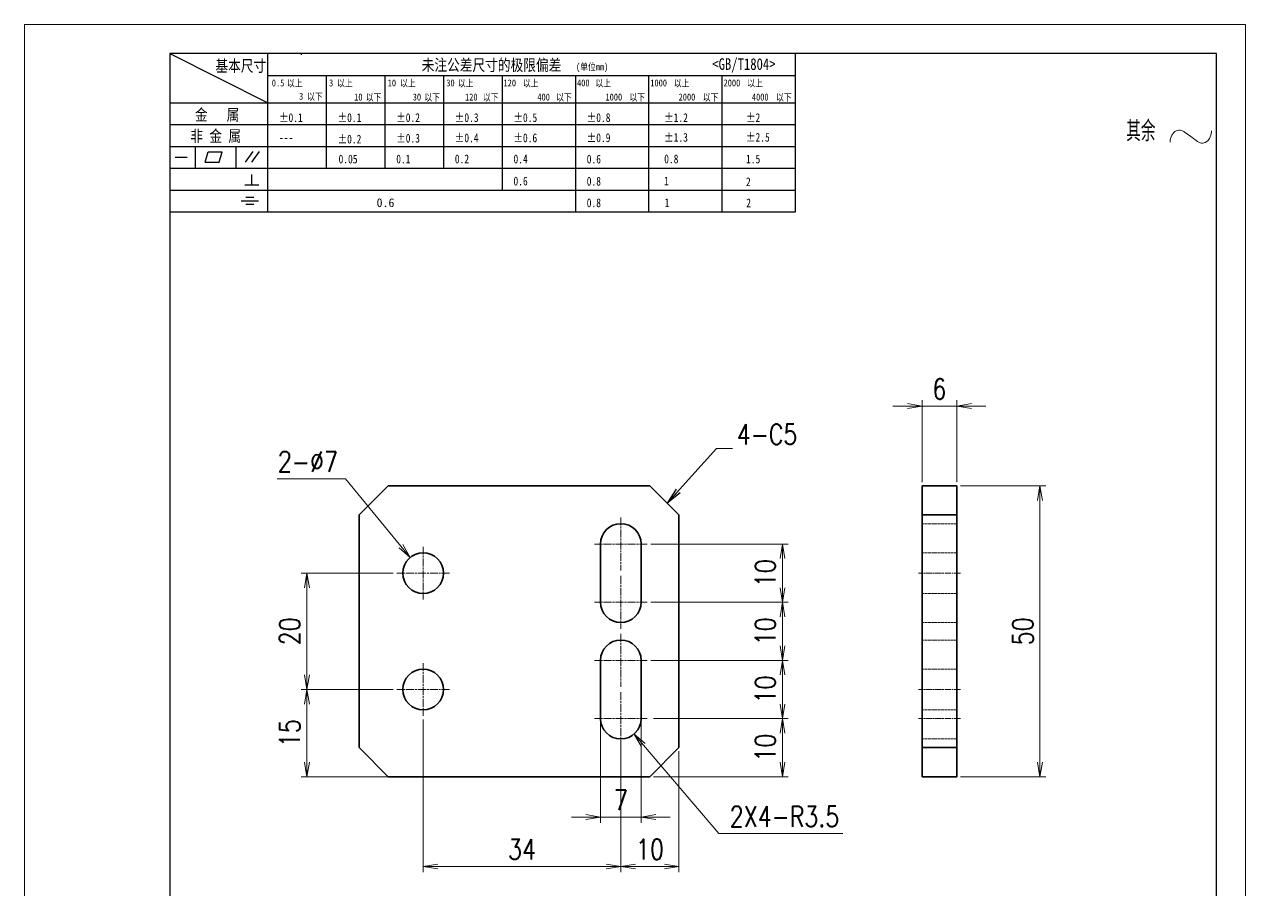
# Model space of a CAD drawing. Header units: inches. Extents: x 269 to 10986, y 1043 to 4337.
# Drawn here: x 6225.3 to 6435.3, y 2550.8 to 2699.5 of the extents above; entities that cross this region are included whole.
import ezdxf

# ---------------------------------------------------------------- set-up
doc = ezdxf.new("R2010")
doc.units = ezdxf.units.IN
doc.header["$MEASUREMENT"] = 0
for name, pattern in [('AM_ISO02W050x2', [3.75, 3, -0.75]), ('AM_ISO08W050x2', [9, 6, -0.75, 1.5, -0.75]), ('DOT2', [0.125, 0, -0.125])]:
    doc.linetypes.add(name, pattern=pattern)
for name, color, linetype, lineweight in [('中心线', 2, 'AM_ISO08W050x2', 18), ('图框', 7, 'Continuous', 18), ('标注线', 3, 'Continuous', 18), ('粗实线', 7, 'Continuous', 35), ('虚线', 1, 'AM_ISO02W050x2', 18)]:
    doc.layers.add(name, color=color, linetype=linetype, lineweight=lineweight)
doc.layers.add('图\\M+19E79\\M+195B6\\M+18E9A', color=7, linetype='Continuous')
doc.layers.add('打印-禁用', color=7, linetype='Continuous', lineweight=15, plot=False)
doc.styles.add('DIM', font='romans.shx', dxfattribs={"width": 0.8, "bigfont": 'bigfont.shx'})
doc.styles.add('国标', font='simfang.ttf', dxfattribs={"width": 0.8})
doc.styles.add('机械长仿宋', font='gbenor.shx', dxfattribs={"height": 1, "bigfont": 'gbcbig.shx'})
doc.dimstyles.new('XR 1-1', dxfattribs={"dimtxt": 3.5, "dimasz": 2.5, "dimexe": 1, "dimexo": 0.625, "dimgap": 1.2, "dimtad": 1, "dimtoh": 1, "dimdsep": 46, "dimtxsty": 'DIM', "dimblk": 'OPEN', "dimcen": 0, "dimclrd": 8, "dimclre": 8, "dimclrt": 2, "dimazin": 2, "dimtfac": 0.5, "dimtmove": 0, "dimatfit": 3, "dimldrblk": 'OPEN', "dimfxl": 0, "dimtolj": 2, "dimlwd": 18, "dimlwe": 18, "dimarcsym": 0})
doc.dimstyles.new('XR 1-1$0', dxfattribs={"dimtxt": 3.5, "dimasz": 2.5, "dimexe": 1, "dimexo": 0.625, "dimgap": 1.2, "dimtad": 1, "dimzin": 9, "dimdsep": 46, "dimtxsty": 'DIM', "dimblk": 'OPEN', "dimcen": 0, "dimclrd": 8, "dimclre": 8, "dimclrt": 2, "dimazin": 2, "dimtfac": 0.5, "dimtmove": 0, "dimatfit": 3, "dimldrblk": 'OPEN', "dimfxl": 0, "dimtolj": 2, "dimlwd": 18, "dimlwe": 18, "dimarcsym": 0})
doc.dimstyles.new('XR 1-1$3', dxfattribs={"dimtxt": 3.5, "dimasz": 2.5, "dimexe": 1, "dimexo": 0.625, "dimgap": 1.2, "dimtad": 1, "dimtoh": 1, "dimdsep": 46, "dimtxsty": 'DIM', "dimblk": 'OPEN', "dimcen": 0, "dimclrd": 8, "dimclre": 8, "dimclrt": 2, "dimazin": 2, "dimtfac": 0.5, "dimtofl": 0, "dimtmove": 0, "dimatfit": 3, "dimldrblk": 'OPEN', "dimfxl": 0, "dimtolj": 2, "dimlwd": 18, "dimlwe": 18, "dimarcsym": 0})
doc.dimstyles.new('XR 1-1$4', dxfattribs={"dimtxt": 3.5, "dimasz": 2.5, "dimexe": 1, "dimexo": 0.625, "dimgap": 1.2, "dimtad": 1, "dimtoh": 1, "dimdsep": 46, "dimtxsty": 'DIM', "dimblk": 'OPEN', "dimcen": 0, "dimclrd": 8, "dimclre": 8, "dimclrt": 2, "dimazin": 2, "dimtfac": 0.5, "dimtofl": 0, "dimtmove": 0, "dimatfit": 3, "dimldrblk": 'OPEN', "dimfxl": 0, "dimtolj": 2, "dimlwd": 18, "dimlwe": 18, "dimarcsym": 0})

# ---------------------------------------------------------------- blocks, each defined once
blk = doc.blocks.new('GZDEH零件A4图框V01版')
at = {"layer": '图\\M+19E79\\M+195B6\\M+18E9A', "linetype": 'Continuous'}
for p, q in [((25, 292), (25, 13.5)), ((205, 292), (25, 292)), ((205, 13.5), (205, 292))]:
    blk.add_line(p, q, dxfattribs=at)
at = {"layer": '图\\M+19E79\\M+195B6\\M+18E9A', "color": 9}
for p, q in [((25, 292), (41.88, 283.54)), ((41.88, 264.79), (41.88, 292)), ((47.66, 291.75), (47.66, 292)), ((132.6, 264.79), (132.6, 292)), ((41.88, 288.22), (132.6, 288.22)), ((51.96, 272.29), (51.96, 288.22)), ((62.04, 272.29), (62.04, 288.22)), ((72.12, 272.29), (72.12, 288.22)), ((82.2, 268.54), (82.2, 288.22)), ((94.8, 264.79), (94.8, 288.22)), ((107.4, 264.79), (107.4, 288.22)), ((120, 264.79), (120, 288.22)), ((25, 283.54), (132.6, 283.54)), ((25, 279.79), (132.6, 279.79)), ((25, 276.04), (132.6, 276.04)), ((29.43, 272.34), (29.43, 276.04)), ((36.42, 272.34), (36.42, 276.04)), ((38.03, 273.3), (39.36, 275.16)), ((39.11, 273.3), (40.45, 275.16)), ((25.94, 274.19), (28, 274.19)), ((31.1, 273.3), (31.58, 275.09)), ((31.1, 273.3), (33.51, 273.3)), ((31.58, 275.09), (33.99, 275.09)), ((33.51, 273.3), (33.99, 275.09)), ((25, 272.29), (132.6, 272.29)), ((39.09, 269.41), (39.09, 271.18)), ((37.93, 269.41), (40.32, 269.41)), ((25, 268.54), (132.6, 268.54)), ((38.08, 267.29), (39.43, 267.29)), ((25, 264.79), (132.6, 264.79)), ((37.3, 266.69), (40.28, 266.69)), ((38.08, 266.09), (39.44, 266.09))]:
    blk.add_line(p, q, dxfattribs=at)
at = {"layer": '打印-禁用', "linetype": 'Continuous'}
for p, q in [((0, 297), (0, 0)), ((210, 297), (0, 297)), ((210, 297), (210, 0))]:
    blk.add_line(p, q, dxfattribs=at)
at = {"layer": '图\\M+19E79\\M+195B6\\M+18E9A', "color": 9, "style": '国标', "width": 0.8}
for s, height, p in [('基本尺寸', 2, (32.84, 288.88)), ('未注公差尺寸的极限偏差', 2, (68.32, 289.02)), ('<GB/T1804>', 2, (118.29, 289.19)), ('30', 1.2, (72.55, 286.35)), ('金   属', 2, (29.33, 280.48)), ('±0.1', 1.5, (43.78, 280.23)), ('±0.1', 1.5, (53.86, 280.23)), ('±0.2', 1.5, (63.94, 280.23)), ('±0.3', 1.5, (74.02, 280.23)), ('±0.5', 1.5, (84.1, 280.23)), ('±0.8', 1.5, (96.7, 280.23)), ('±1.2', 1.5, (110.02, 280.23)), ('±2', 1.5, (124.09, 280.23)), ('非 金 属', 2, (28.53, 276.82)), ('---', 1.5, (43.78, 276.81)), ('±0.2', 1.5, (53.86, 276.54)), ('±0.3', 1.5, (63.94, 276.69)), ('±0.4', 1.5, (74.02, 276.75)), ('±0.6', 1.5, (84.1, 276.75)), ('±0.9', 1.5, (96.7, 276.78)), ('±1.3', 1.5, (110.02, 276.84)), ('±2.5', 1.5, (124.09, 276.85)), ('0.1', 1.5, (63.94, 273.12)), ('0.2', 1.5, (74.02, 273.13)), ('0.4', 1.5, (84.1, 273.13)), ('0.6', 1.5, (96.7, 273.11)), ('0.8', 1.5, (110.02, 273.13)), ('1.5', 1.5, (124.09, 273.12)), ('0.6', 1.5, (84.1, 269.33)), ('0.8', 1.5, (96.7, 269.3)), ('1', 1.5, (110.02, 269.34)), ('2', 1.5, (124.09, 269.2)), ('0.8', 1.5, (96.7, 265.59)), ('1', 1.5, (110.1, 265.6)), ('2', 1.5, (124.13, 265.57))]:
    blk.add_text(s, height=height, dxfattribs=at).set_placement(p)
at = {"layer": '图\\M+19E79\\M+195B6\\M+18E9A', "color": 9, "lineweight": 15, "style": '国标', "width": 0.8}
for s, p in [('0.5', (42.54, 286.35)), ('以上', (45.15, 286.3)), ('3', (52.39, 286.35)), ('以上', (53.76, 286.3)), ('10', (62.47, 286.35)), ('以上', (64.6, 286.3)), ('以上', (74.53, 286.3)), ('120', (82.39, 286.35)), ('以上', (85.72, 286.3)), ('400', (95.03, 286.35)), ('以上', (98.19, 286.3)), ('1000', (107.63, 286.35)), ('以上', (111.67, 286.3)), ('2000', (120.23, 286.35)), ('以上', (124.31, 286.3)), ('3', (47.24, 284.06)), ('以下', (48.61, 284.01)), ('10', (56.7, 283.92)), ('以下', (58.69, 283.87)), ('30', (66.78, 283.92)), ('以下', (68.77, 283.87)), ('120', (75.77, 283.92)), ('以下', (78.85, 283.87)), ('400', (88.21, 283.92)), ('以下', (91.45, 283.87)), ('1000', (99.92, 283.92)), ('以下', (104.05, 283.87)), ('2000', (112.5, 283.92)), ('以下', (116.65, 283.87)), ('4000', (125.1, 283.92)), ('以下', (129.25, 283.87))]:
    blk.add_text(s, height=1.2, dxfattribs=at).set_placement(p)
at = {"layer": '图\\M+19E79\\M+195B6\\M+18E9A', "color": 9, "lineweight": 13, "style": '国标'}
blk.add_text('0.6', height=1.5, dxfattribs=at).set_placement((60.56, 265.61))
at = {"layer": '图\\M+19E79\\M+195B6\\M+18E9A', "color": 9, "lineweight": 15, "insert": (94.85, 290.31), "char_height": 1.2, "width": 8.7957, "attachment_point": 1, "style": '国标'}
blk.add_mtext('(单位mm)', dxfattribs=at)
at = {"layer": '图\\M+19E79\\M+195B6\\M+18E9A', "color": 9, "insert": (54.02, 273.09), "char_height": 1.5, "width": 5.1982, "attachment_point": 7, "style": '国标'}
blk.add_mtext('0.05', dxfattribs=at)
blk = doc.blocks.new('DEH A4')
at = {"layer": '图框'}
blk.add_blockref('GZDEH零件A4图框V01版', (0, 0), dxfattribs=at)
blk = doc.blocks.new('其余不去材料')
at = {"layer": '标注线', "color": 2, "lineweight": 13}
for points in [[(0, 0.17), (0.01, 0.48), (0.07, 0.79), (0.16, 1.09), (0.28, 1.36), (0.44, 1.6), (0.62, 1.8), (0.82, 1.97), (1.04, 2.09), (1.26, 2.17), (1.49, 2.21), (1.72, 2.21), (1.94, 2.17), (2.37, 1.97), (2.41, 1.95)], [(2.41, 1.95), (3.55, 1.11), (4.7, 0.27)], [(4.7, 0.27), (4.91, 0.14), (5.14, 0.05), (5.37, 0), (5.6, 0), (5.82, 0.04), (6.04, 0.11), (6.45, 0.38), (6.79, 0.8), (7.02, 1.34), (7.11, 1.95), (7.11, 2.09)]]:
    blk.add_lwpolyline(points, dxfattribs=at)
at = {"layer": '标注线', "color": 7, "linetype": 'DOT2', "style": '机械长仿宋'}
blk.add_text('其余', height=3.5, dxfattribs=at).set_placement((-7.56, 0.3))
blk = doc.blocks.new('_Open')
at = {"color": 0, "linetype": 'ByBlock', "lineweight": -2}
for p, q in [((-1, 0.167), (0, 0)), ((-1, -0.167), (0, 0)), ((0, 0), (-1, 0))]:
    blk.add_line(p, q, dxfattribs=at)
blk = doc.blocks.new('*D433')
at = {"layer": 'Defpoints', "color": 0, "transparency": 16777216}
for p in [(6385.69, 2633.87), (6379.69, 2620.15), (6385.69, 2620.15)]:
    blk.add_point(p, dxfattribs=at)
at = {"layer": '标注线', "color": 8, "lineweight": 18, "transparency": 16777216}
for p, q in [((6377.19, 2633.87), (6374.69, 2633.87)), ((6379.69, 2620.78), (6379.69, 2634.87)), ((6379.69, 2633.87), (6385.69, 2633.87)), ((6385.69, 2620.78), (6385.69, 2634.87)), ((6388.19, 2633.87), (6390.69, 2633.87))]:
    blk.add_line(p, q, dxfattribs=at)
at = {"layer": '标注线', "color": 8, "lineweight": 18, "transparency": 16777216, "xscale": 2.5, "yscale": 2.5, "zscale": 2.5}
blk.add_blockref('_Open', (6379.69, 2633.87), dxfattribs=at)
at = {"layer": '标注线', "color": 8, "lineweight": 18, "transparency": 16777216, "xscale": 2.5, "yscale": 2.5, "zscale": 2.5, "rotation": 180}
blk.add_blockref('_Open', (6385.69, 2633.87), dxfattribs=at)
at = {"layer": '标注线', "color": 2, "transparency": 16777216, "insert": (6382.69, 2636.82), "char_height": 3.5, "attachment_point": 5, "style": 'DIM'}
blk.add_mtext('\\A2;6', dxfattribs=at)
blk = doc.blocks.new('*D434')
at = {"layer": 'Defpoints', "color": 0, "transparency": 16777216}
for p in [(6385.69, 2620.15), (6385.69, 2570.15), (6399.98, 2570.15)]:
    blk.add_point(p, dxfattribs=at)
at = {"layer": '标注线', "color": 8, "lineweight": 18, "transparency": 16777216}
for p, q in [((6386.32, 2620.15), (6400.98, 2620.15)), ((6399.98, 2617.65), (6399.98, 2572.65)), ((6386.32, 2570.15), (6400.98, 2570.15))]:
    blk.add_line(p, q, dxfattribs=at)
at = {"layer": '标注线', "color": 8, "lineweight": 18, "transparency": 16777216, "xscale": 2.5, "yscale": 2.5, "zscale": 2.5}
for p, rotation in [((6399.98, 2620.15), 90), ((6399.98, 2570.15), 270)]:
    blk.add_blockref('_Open', p, dxfattribs=dict(at, rotation=rotation))
at = {"layer": '标注线', "color": 2, "transparency": 16777216, "insert": (6397.03, 2595.15), "char_height": 3.5, "attachment_point": 5, "rotation": 90, "style": 'DIM'}
blk.add_mtext('\\A2;50', dxfattribs=at)
blk = doc.blocks.new('*D436')
at = {"layer": 'Defpoints', "color": 0, "transparency": 16777216}
for p in [(6273.92, 2585.15), (6289.35, 2585.15), (6289.65, 2570.15)]:
    blk.add_point(p, dxfattribs=at)
at = {"layer": '标注线', "color": 8, "lineweight": 18, "transparency": 16777216}
for p, q in [((6288.73, 2585.15), (6272.92, 2585.15)), ((6273.92, 2572.65), (6273.92, 2582.65)), ((6289.02, 2570.15), (6272.92, 2570.15))]:
    blk.add_line(p, q, dxfattribs=at)
at = {"layer": '标注线', "color": 8, "lineweight": 18, "transparency": 16777216, "xscale": 2.5, "yscale": 2.5, "zscale": 2.5}
for p, rotation in [((6273.92, 2585.15), 90), ((6273.92, 2570.15), 270)]:
    blk.add_blockref('_Open', p, dxfattribs=dict(at, rotation=rotation))
at = {"layer": '标注线', "color": 2, "transparency": 16777216, "insert": (6270.97, 2577.65), "char_height": 3.5, "attachment_point": 5, "rotation": 90, "style": 'DIM'}
blk.add_mtext('\\A2;15', dxfattribs=at)
blk = doc.blocks.new('*D437')
at = {"layer": 'Defpoints', "color": 0, "transparency": 16777216}
for p in [(6273.92, 2605.15), (6289.35, 2605.15), (6289.35, 2585.15)]:
    blk.add_point(p, dxfattribs=at)
at = {"layer": '标注线', "color": 8, "lineweight": 18, "transparency": 16777216}
for p, q in [((6288.73, 2605.15), (6272.92, 2605.15)), ((6273.92, 2587.65), (6273.92, 2602.65)), ((6288.73, 2585.15), (6272.92, 2585.15))]:
    blk.add_line(p, q, dxfattribs=at)
at = {"layer": '标注线', "color": 8, "lineweight": 18, "transparency": 16777216, "xscale": 2.5, "yscale": 2.5, "zscale": 2.5}
for p, rotation in [((6273.92, 2605.15), 90), ((6273.92, 2585.15), 270)]:
    blk.add_blockref('_Open', p, dxfattribs=dict(at, rotation=rotation))
at = {"layer": '标注线', "color": 2, "transparency": 16777216, "insert": (6270.97, 2595.15), "char_height": 3.5, "attachment_point": 5, "rotation": 90, "style": 'DIM'}
blk.add_mtext('\\A2;20', dxfattribs=at)
blk = doc.blocks.new('*D438')
at = {"layer": 'Defpoints', "color": 0, "transparency": 16777216}
for p in [(6332.9, 2580.15), (6355.7, 2580.15), (6332.9, 2570.15)]:
    blk.add_point(p, dxfattribs=at)
at = {"layer": '标注线', "color": 8, "lineweight": 18, "transparency": 16777216}
for p, q in [((6333.53, 2580.15), (6356.7, 2580.15)), ((6355.7, 2572.65), (6355.7, 2577.65)), ((6333.53, 2570.15), (6356.7, 2570.15))]:
    blk.add_line(p, q, dxfattribs=at)
at = {"layer": '标注线', "color": 8, "lineweight": 18, "transparency": 16777216, "xscale": 2.5, "yscale": 2.5, "zscale": 2.5}
for p, rotation in [((6355.7, 2580.15), 90), ((6355.7, 2570.15), 270)]:
    blk.add_blockref('_Open', p, dxfattribs=dict(at, rotation=rotation))
at = {"layer": '标注线', "color": 2, "transparency": 16777216, "insert": (6352.75, 2575.15), "char_height": 3.5, "attachment_point": 5, "rotation": 90, "style": 'DIM'}
blk.add_mtext('\\A2;10', dxfattribs=at)
blk = doc.blocks.new('*D439')
at = {"layer": 'Defpoints', "color": 0, "transparency": 16777216}
for p in [(6332.45, 2590.15), (6355.7, 2590.15), (6332.9, 2580.15)]:
    blk.add_point(p, dxfattribs=at)
at = {"layer": '标注线', "color": 8, "lineweight": 18, "transparency": 16777216}
for p, q in [((6333.08, 2590.15), (6356.7, 2590.15)), ((6355.7, 2582.65), (6355.7, 2587.65)), ((6333.53, 2580.15), (6356.7, 2580.15))]:
    blk.add_line(p, q, dxfattribs=at)
at = {"layer": '标注线', "color": 8, "lineweight": 18, "transparency": 16777216, "xscale": 2.5, "yscale": 2.5, "zscale": 2.5}
for p, rotation in [((6355.7, 2590.15), 90), ((6355.7, 2580.15), 270)]:
    blk.add_blockref('_Open', p, dxfattribs=dict(at, rotation=rotation))
at = {"layer": '标注线', "color": 2, "transparency": 16777216, "insert": (6352.75, 2585.15), "char_height": 3.5, "attachment_point": 5, "rotation": 90, "style": 'DIM'}
blk.add_mtext('\\A2;10', dxfattribs=at)
blk = doc.blocks.new('*D440')
at = {"layer": 'Defpoints', "color": 0, "transparency": 16777216}
for p in [(6332.45, 2600.15), (6355.7, 2600.15), (6332.45, 2590.15)]:
    blk.add_point(p, dxfattribs=at)
at = {"layer": '标注线', "color": 8, "lineweight": 18, "transparency": 16777216}
for p, q in [((6333.08, 2600.15), (6356.7, 2600.15)), ((6355.7, 2592.65), (6355.7, 2597.65)), ((6333.08, 2590.15), (6356.7, 2590.15))]:
    blk.add_line(p, q, dxfattribs=at)
at = {"layer": '标注线', "color": 8, "lineweight": 18, "transparency": 16777216, "xscale": 2.5, "yscale": 2.5, "zscale": 2.5}
for p, rotation in [((6355.7, 2600.15), 90), ((6355.7, 2590.15), 270)]:
    blk.add_blockref('_Open', p, dxfattribs=dict(at, rotation=rotation))
at = {"layer": '标注线', "color": 2, "transparency": 16777216, "insert": (6352.75, 2595.15), "char_height": 3.5, "attachment_point": 5, "rotation": 90, "style": 'DIM'}
blk.add_mtext('\\A2;10', dxfattribs=at)
blk = doc.blocks.new('*D441')
at = {"layer": 'Defpoints', "color": 0, "transparency": 16777216}
for p in [(6332.45, 2610.15), (6355.7, 2610.15), (6332.45, 2600.15)]:
    blk.add_point(p, dxfattribs=at)
at = {"layer": '标注线', "color": 8, "lineweight": 18, "transparency": 16777216}
for p, q in [((6333.08, 2610.15), (6356.7, 2610.15)), ((6355.7, 2602.65), (6355.7, 2607.65)), ((6333.08, 2600.15), (6356.7, 2600.15))]:
    blk.add_line(p, q, dxfattribs=at)
at = {"layer": '标注线', "color": 8, "lineweight": 18, "transparency": 16777216, "xscale": 2.5, "yscale": 2.5, "zscale": 2.5}
for p, rotation in [((6355.7, 2610.15), 90), ((6355.7, 2600.15), 270)]:
    blk.add_blockref('_Open', p, dxfattribs=dict(at, rotation=rotation))
at = {"layer": '标注线', "color": 2, "transparency": 16777216, "insert": (6352.75, 2605.15), "char_height": 3.5, "attachment_point": 5, "rotation": 90, "style": 'DIM'}
blk.add_mtext('\\A2;10', dxfattribs=at)
blk = doc.blocks.new('*D442')
at = {"layer": 'Defpoints', "color": 0, "transparency": 16777216}
for p in [(6327.9, 2576.65), (6337.9, 2575.15), (6327.9, 2554.73)]:
    blk.add_point(p, dxfattribs=at)
at = {"layer": '标注线', "color": 8, "lineweight": 18, "transparency": 16777216}
for p, q in [((6327.9, 2576.03), (6327.9, 2553.73)), ((6337.9, 2574.53), (6337.9, 2553.73)), ((6335.4, 2554.73), (6330.4, 2554.73))]:
    blk.add_line(p, q, dxfattribs=at)
at = {"layer": '标注线', "color": 8, "lineweight": 18, "transparency": 16777216, "xscale": 2.5, "yscale": 2.5, "zscale": 2.5, "rotation": 180}
blk.add_blockref('_Open', (6327.9, 2554.73), dxfattribs=at)
at = {"layer": '标注线', "color": 8, "lineweight": 18, "transparency": 16777216, "xscale": 2.5, "yscale": 2.5, "zscale": 2.5}
blk.add_blockref('_Open', (6337.9, 2554.73), dxfattribs=at)
at = {"layer": '标注线', "color": 2, "transparency": 16777216, "insert": (6332.9, 2557.68), "char_height": 3.5, "attachment_point": 5, "style": 'DIM'}
blk.add_mtext('\\A2;10', dxfattribs=at)
blk = doc.blocks.new('*D443')
at = {"layer": 'Defpoints', "color": 0, "transparency": 16777216}
for p in [(6293.9, 2580.6), (6327.9, 2576.65), (6293.9, 2554.73)]:
    blk.add_point(p, dxfattribs=at)
at = {"layer": '标注线', "color": 8, "lineweight": 18, "transparency": 16777216}
for p, q in [((6293.9, 2579.98), (6293.9, 2553.73)), ((6327.9, 2576.03), (6327.9, 2553.73)), ((6325.4, 2554.73), (6296.4, 2554.73))]:
    blk.add_line(p, q, dxfattribs=at)
at = {"layer": '标注线', "color": 8, "lineweight": 18, "transparency": 16777216, "xscale": 2.5, "yscale": 2.5, "zscale": 2.5, "rotation": 180}
blk.add_blockref('_Open', (6293.9, 2554.73), dxfattribs=at)
at = {"layer": '标注线', "color": 8, "lineweight": 18, "transparency": 16777216, "xscale": 2.5, "yscale": 2.5, "zscale": 2.5}
blk.add_blockref('_Open', (6327.9, 2554.73), dxfattribs=at)
at = {"layer": '标注线', "color": 2, "transparency": 16777216, "insert": (6310.9, 2557.68), "char_height": 3.5, "attachment_point": 5, "style": 'DIM'}
blk.add_mtext('\\A2;34', dxfattribs=at)
blk = doc.blocks.new('*D444')
at = {"layer": 'Defpoints', "color": 0, "transparency": 16777216}
for p in [(6324.4, 2580.15), (6331.4, 2580.11), (6324.4, 2563.23)]:
    blk.add_point(p, dxfattribs=at)
at = {"layer": '标注线', "color": 8, "lineweight": 18, "transparency": 16777216}
for p, q in [((6324.4, 2579.53), (6324.4, 2562.23)), ((6331.4, 2579.48), (6331.4, 2562.23)), ((6321.9, 2563.23), (6319.4, 2563.23)), ((6331.4, 2563.23), (6324.4, 2563.23)), ((6333.9, 2563.23), (6336.4, 2563.23))]:
    blk.add_line(p, q, dxfattribs=at)
at = {"layer": '标注线', "color": 8, "lineweight": 18, "transparency": 16777216, "xscale": 2.5, "yscale": 2.5, "zscale": 2.5}
blk.add_blockref('_Open', (6324.4, 2563.23), dxfattribs=at)
at = {"layer": '标注线', "color": 8, "lineweight": 18, "transparency": 16777216, "xscale": 2.5, "yscale": 2.5, "zscale": 2.5, "rotation": 180}
blk.add_blockref('_Open', (6331.4, 2563.23), dxfattribs=at)
at = {"layer": '标注线', "color": 2, "transparency": 16777216, "insert": (6327.9, 2566.18), "char_height": 3.5, "attachment_point": 5, "style": 'DIM'}
blk.add_mtext('\\A2;7', dxfattribs=at)
blk = doc.blocks.new('*D445')
at = {"layer": 'Defpoints', "color": 0, "transparency": 16777216}
for p in [(6327.9, 2580.15), (6330.17, 2577.49)]:
    blk.add_point(p, dxfattribs=at)
at = {"layer": '标注线', "color": 8, "lineweight": 18, "transparency": 16777216}
for p, q in [((6344.77, 2560.37), (6331.79, 2575.59)), ((6366.1, 2560.37), (6344.77, 2560.37))]:
    blk.add_line(p, q, dxfattribs=at)
at = {"layer": '标注线', "color": 8, "lineweight": 18, "transparency": 16777216, "xscale": 2.5, "yscale": 2.5, "zscale": 2.5, "rotation": 130.4521269275896}
blk.add_blockref('_Open', (6330.17, 2577.49), dxfattribs=at)
at = {"layer": '标注线', "color": 2, "transparency": 16777216, "insert": (6356.04, 2563.32), "char_height": 3.5, "attachment_point": 5, "style": 'DIM'}
blk.add_mtext('\\A2;{\\Fromans,bigfont|c134;2X4-}R3.5', dxfattribs=at)
blk = doc.blocks.new('*D446')
at = {"layer": 'Defpoints', "color": 0, "transparency": 16777216}
for p in [(6291.68, 2607.86), (6296.12, 2602.45)]:
    blk.add_point(p, dxfattribs=at)
at = {"layer": '标注线', "color": 8, "lineweight": 18, "transparency": 16777216}
for p, q in [((6268.81, 2621.38), (6280.54, 2621.38)), ((6280.54, 2621.38), (6290.09, 2609.79))]:
    blk.add_line(p, q, dxfattribs=at)
at = {"layer": '标注线', "color": 8, "lineweight": 18, "transparency": 16777216, "xscale": 2.5, "yscale": 2.5, "zscale": 2.5, "rotation": 309.4504873918207}
blk.add_blockref('_Open', (6291.68, 2607.86), dxfattribs=at)
at = {"layer": '标注线', "color": 2, "transparency": 16777216, "insert": (6274.08, 2624.33), "char_height": 3.5, "attachment_point": 5, "style": 'DIM'}
blk.add_mtext('\\A2;2-%%c7', dxfattribs=at)

msp = doc.modelspace()

# ---------------------------------------------------------------- linework, layer by layer
at = {"layer": '中心线', "ltscale": 0.227499}
for p, q in [((6327.9, 2614.702), (6327.9, 2605.602)), ((6293.9, 2609.702), (6293.9, 2600.602)), ((6332.45, 2610.152), (6323.35, 2610.152)), ((6298.45, 2605.152), (6289.35, 2605.152)), ((6327.9, 2604.702), (6327.9, 2595.602)), ((6332.45, 2600.152), (6323.35, 2600.152)), ((6327.9, 2594.702), (6327.9, 2585.602)), ((6293.9, 2589.702), (6293.9, 2580.602)), ((6332.45, 2590.152), (6323.35, 2590.152)), ((6298.45, 2585.152), (6289.35, 2585.152)), ((6327.9, 2584.702), (6327.9, 2575.602)), ((6332.45, 2580.152), (6323.35, 2580.152))]:
    msp.add_line(p, q, dxfattribs=at)
at = {"layer": '中心线', "ltscale": 0.180014}
for p, q in [((6386.291, 2605.152), (6379.091, 2605.152)), ((6386.291, 2585.152), (6379.091, 2585.152)), ((6386.291, 2580.152), (6379.091, 2580.152))]:
    msp.add_line(p, q, dxfattribs=at)
at = {"layer": '粗实线', "ltscale": 0.176777}
for p, q in [((6282.9, 2615.152), (6287.9, 2620.152)), ((6337.9, 2615.152), (6332.9, 2620.152)), ((6282.9, 2575.152), (6287.9, 2570.152)), ((6337.9, 2575.152), (6332.9, 2570.152))]:
    msp.add_line(p, q, dxfattribs=at)
at = {"layer": '粗实线'}
for p, q in [((6287.9, 2620.152), (6332.9, 2620.152)), ((6282.9, 2575.152), (6282.9, 2615.152)), ((6337.9, 2615.152), (6337.9, 2575.152)), ((6379.691, 2615.152), (6379.691, 2575.152)), ((6385.691, 2615.152), (6385.691, 2575.152)), ((6332.9, 2570.152), (6287.9, 2570.152))]:
    msp.add_line(p, q, dxfattribs=at)
at = {"layer": '粗实线', "ltscale": 0.125}
for p, q in [((6379.691, 2615.152), (6379.691, 2620.152)), ((6385.691, 2615.152), (6385.691, 2620.152)), ((6379.691, 2575.152), (6379.691, 2570.152)), ((6385.691, 2575.152), (6385.691, 2570.152))]:
    msp.add_line(p, q, dxfattribs=at)
at = {"layer": '粗实线', "ltscale": 0.15}
for p, q in [((6379.691, 2620.152), (6385.691, 2620.152)), ((6379.691, 2615.152), (6385.691, 2615.152)), ((6385.691, 2575.152), (6379.691, 2575.152)), ((6385.691, 2570.152), (6379.691, 2570.152))]:
    msp.add_line(p, q, dxfattribs=at)
at = {"layer": '粗实线', "ltscale": 0.25}
for p, q in [((6324.4, 2600.152), (6324.4, 2610.152)), ((6331.4, 2610.152), (6331.4, 2600.152)), ((6324.4, 2580.152), (6324.4, 2590.152)), ((6331.4, 2590.152), (6331.4, 2580.152))]:
    msp.add_line(p, q, dxfattribs=at)
at = {"layer": '粗实线'}
for centre in [(6293.9, 2605.152), (6293.9, 2585.152)]:
    msp.add_circle(centre, 3.5, dxfattribs=at)
for centre, start, end in [((6327.9, 2610.152), 0, 180), ((6327.9, 2600.152), 180, 0), ((6327.9, 2590.152), 0, 180), ((6327.9, 2580.152), 180, 0)]:
    msp.add_arc(centre, 3.5, start, end, dxfattribs=at)
at = {"layer": '虚线', "ltscale": 0.15}
for p, q in [((6385.691, 2615.152), (6379.691, 2615.152)), ((6385.691, 2613.652), (6379.691, 2613.652)), ((6385.691, 2608.652), (6379.691, 2608.652)), ((6385.691, 2601.652), (6379.691, 2601.652)), ((6385.691, 2596.652), (6379.691, 2596.652)), ((6385.691, 2593.652), (6379.691, 2593.652)), ((6385.691, 2588.652), (6379.691, 2588.652)), ((6385.691, 2581.652), (6379.691, 2581.652)), ((6385.691, 2576.652), (6379.691, 2576.652)), ((6379.691, 2575.152), (6385.691, 2575.152))]:
    msp.add_line(p, q, dxfattribs=at)

# ---------------------------------------------------------------- block references
at = {"layer": '图框'}
msp.add_blockref('DEH A4', (6225.335, 2402.472), dxfattribs=at)
at = {"layer": '标注线'}
msp.add_blockref('其余不去材料', (6422.366, 2679.084), dxfattribs=at)

# ---------------------------------------------------------------- texts
at = {"layer": '标注线', "color": 2, "insert": (6347.826, 2627.262), "char_height": 3.5, "attachment_point": 7, "style": 'DIM'}
msp.add_mtext('\\A2;{\\Fromans,bigfont|c134;4-}C5', dxfattribs=at)

# ---------------------------------------------------------------- dimensions: what is measured, and where the dimension line sits
at = {"layer": '标注线'}
for base, p1, p2, picture, middle in [((6385.691, 2633.869), (6379.691, 2620.152), (6385.691, 2620.152), '*D433', (6382.691, 2636.819)), ((6324.4, 2563.232), (6331.4, 2580.106), (6324.4, 2580.152), '*D444', (6327.9, 2566.182)), ((6327.9, 2554.729), (6337.9, 2575.152), (6327.9, 2576.652), '*D442', (6332.9, 2557.679))]:
    dim = msp.add_linear_dim(base=base, p1=p1, p2=p2, dimstyle='XR 1-1$0', dxfattribs=at)
    dim.commit()
    dim.dimension.update_dxf_attribs({"geometry": picture, "text_midpoint": middle})
dim = msp.add_diameter_dim_2p(p1=(6296.124, 2602.45), p2=(6291.676, 2607.855), dimstyle='XR 1-1$3', override={"dimpost": '2-%%c<>'}, dxfattribs=at)
dim.commit()
dim.dimension.update_dxf_attribs({"geometry": '*D446', "text_midpoint": (6274.076, 2621.384), "dimtype": 163})
for base, p1, p2, picture, middle in [((6399.985, 2570.152), (6385.691, 2620.152), (6385.691, 2570.152), '*D434', (6397.035, 2595.152)), ((6273.925, 2585.152), (6289.647, 2570.152), (6289.35, 2585.152), '*D436', (6270.975, 2577.652)), ((6355.703, 2580.152), (6332.9, 2570.152), (6332.9, 2580.152), '*D438', (6352.753, 2575.152))]:
    dim = msp.add_linear_dim(base=base, p1=p1, p2=p2, angle=90, dimstyle='XR 1-1$0', dxfattribs=at)
    dim.commit()
    dim.dimension.update_dxf_attribs({"geometry": picture, "text_midpoint": middle})
for base, p1, p2, picture, middle in [((6355.703, 2610.152), (6332.45, 2600.152), (6332.45, 2610.152), '*D441', (6352.753, 2605.152)), ((6273.925, 2605.152), (6289.35, 2585.152), (6289.35, 2605.152), '*D437', (6270.975, 2595.152)), ((6355.703, 2600.152), (6332.45, 2590.152), (6332.45, 2600.152), '*D440', (6352.753, 2595.152)), ((6355.703, 2590.152), (6332.9, 2580.152), (6332.45, 2590.152), '*D439', (6352.753, 2585.152))]:
    dim = msp.add_linear_dim(base=base, p1=p1, p2=p2, angle=90, dimstyle='XR 1-1$0', override={"dimtmove": 1}, dxfattribs=at)
    dim.commit()
    dim.dimension.update_dxf_attribs({"geometry": picture, "text_midpoint": middle})
dim = msp.add_linear_dim(base=(6293.9, 2554.729), p1=(6327.9, 2576.652), p2=(6293.9, 2580.602), dimstyle='XR 1-1$0', override={"dimtmove": 1}, dxfattribs=at)
dim.commit()
dim.dimension.update_dxf_attribs({"geometry": '*D443', "text_midpoint": (6310.9, 2557.679)})
dim = msp.add_radius_dim(center=(6327.9, 2580.152), mpoint=(6330.171, 2577.489), text='{\\Fromans,bigfont|c134;2X4-}<>', dimstyle='XR 1-1$4', dxfattribs=at)
dim.commit()
dim.dimension.update_dxf_attribs({"geometry": '*D445', "text_midpoint": (6356.037, 2560.367), "dimtype": 164})

# ---------------------------------------------------------------- leaders
msp.add_leader([(6335.865, 2617.187), (6344.326, 2626.562), (6347.126, 2626.562)], dimstyle='XR 1-1', override={"dimasz": 2.8, "dimexe": 0.69965, "dimexo": 0.69965, "dimgap": 0.69965}, dxfattribs=at)

doc.saveas('drawing.dxf')
